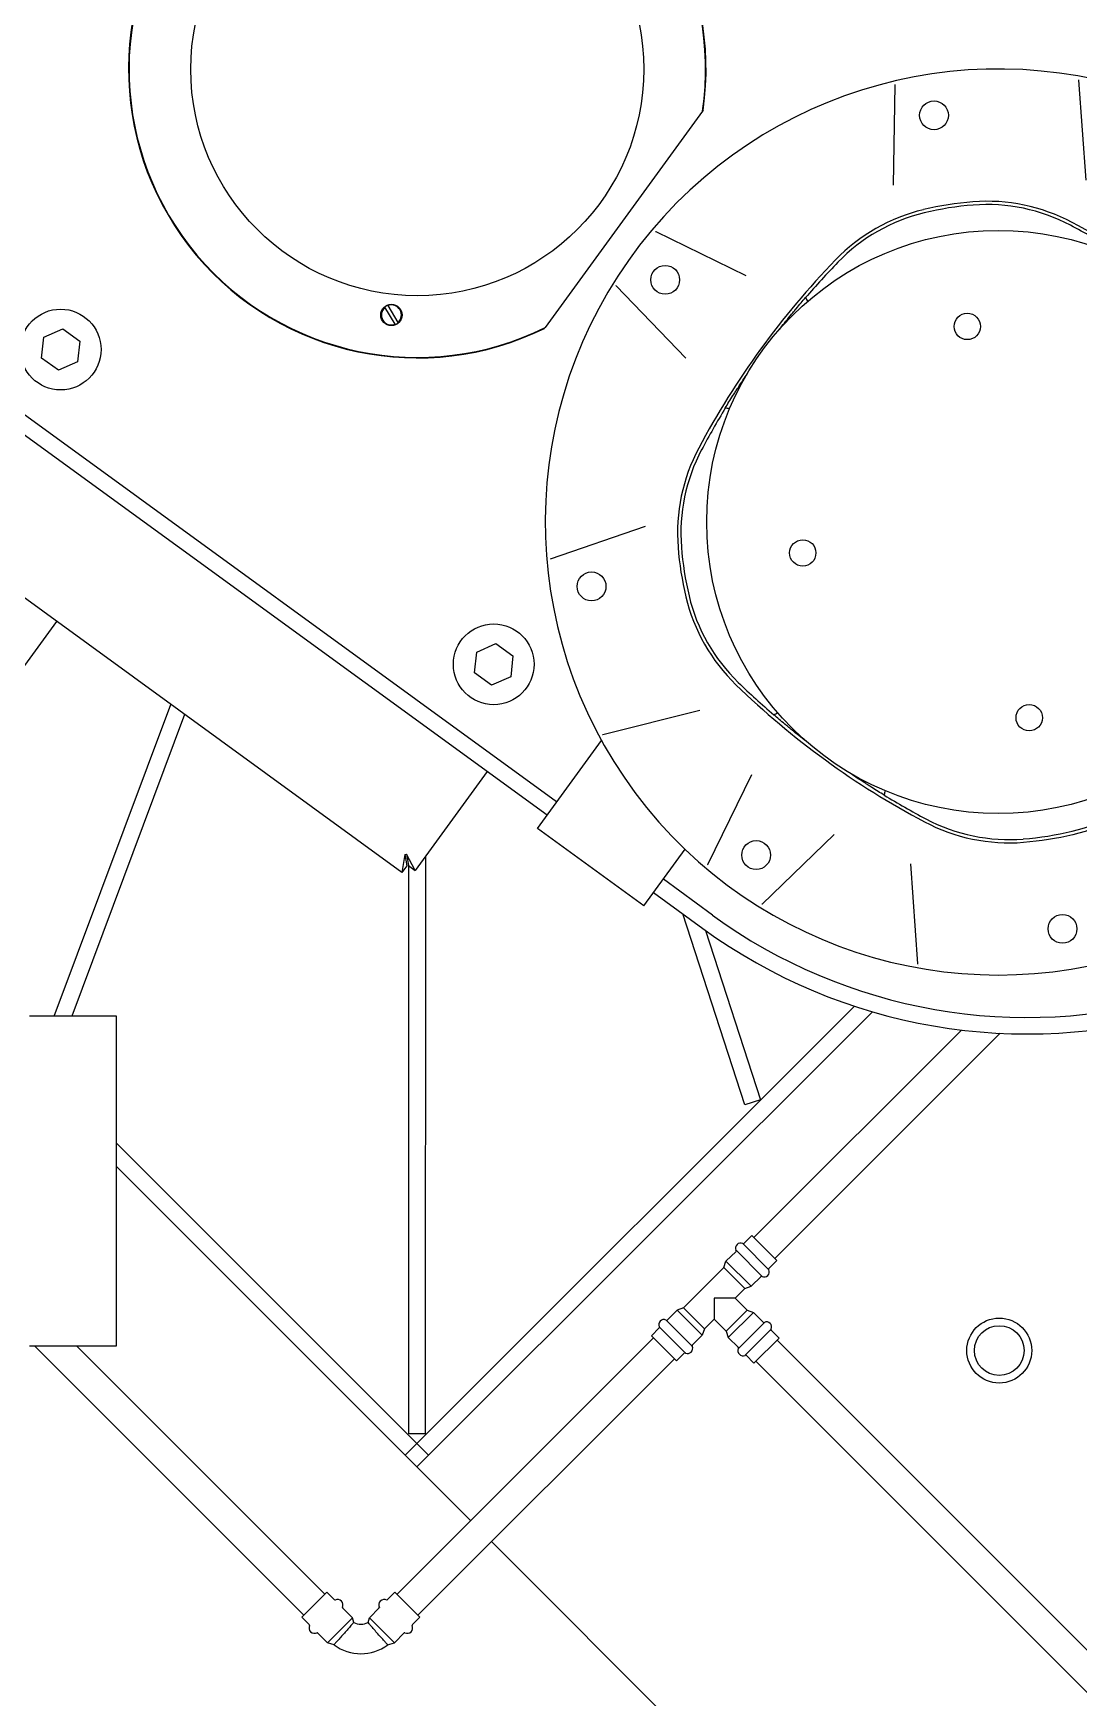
# Model space of a CAD drawing. Header units: millimetres. Extents: x 0 to 157650, y 0 to 89100.
# Drawn here: x 56309 to 56944, y 30697 to 31708 of the extents above; entities that cross this region are included whole.
import ezdxf

# ---------------------------------------------------------------- set-up
doc = ezdxf.new("R2010")
doc.units = ezdxf.units.MM
doc.header["$LTSCALE"] = 150
doc.layers.add('Visible', color=7, linetype='Continuous', lineweight=25)

msp = doc.modelspace()

# ---------------------------------------------------------------- linework, layer by layer
at = {"layer": 'Visible', "color": 9, "true_color": 0xc0c0c0}
for p, q in [((56943.5, 31679.4), (56943.5, 31679.2)), ((56943.5, 31679.2), (56947.8, 31618.5)), ((56831, 31615.5), (56832.1, 31676.4)), ((56832.1, 31676.4), (56832.1, 31676.5)), ((56715.2, 31660.5), (56619.6, 31529.1)), ((56715.5, 31661), (56715.2, 31660.5)), ((56830.8, 31598.5), (56830.8, 31598.5)), ((56686.6, 31587.4), (56686.8, 31587.4)), ((56686.8, 31587.4), (56741.5, 31560.7)), ((56532.7, 31198.2), (56048.6, 31550.2)), ((56662.8, 31554.3), (56662.7, 31554.5)), ((56705.1, 31510.5), (56662.8, 31554.3)), ((56522.4, 31541.4), (56522.3, 31541.5)), ((56528.5, 31531.1), (56522.4, 31541.4)), ((56524, 31542.6), (56524.1, 31542.4)), ((56524.1, 31542.4), (56530.2, 31532.1)), ((56315.3, 31523.2), (56326.9, 31528.3)), ((56326.9, 31528.3), (56337.1, 31520.8)), ((56528.6, 31530.9), (56528.5, 31531.1)), ((56530.2, 31532.1), (56530.3, 31532)), ((56619.6, 31529.1), (56619.3, 31528.6)), ((56313.9, 31510.5), (56315.3, 31523.2)), ((56337.1, 31520.8), (56335.8, 31508.2)), ((56626.6, 31241.1), (56254.6, 31511.6)), ((56324.2, 31503.1), (56313.9, 31510.5)), ((56335.8, 31508.2), (56324.2, 31503.1)), ((56620.8, 31233), (56248.7, 31503.5)), ((56622.9, 31388.7), (56680.5, 31408.5)), ((56696.6, 31413.9), (56696.6, 31413.9)), ((56622.8, 31388.6), (56622.9, 31388.7)), ((56323, 31350.6), (56290.6, 31306.1)), ((56578.1, 31332), (56589.7, 31337.2)), ((56589.7, 31337.2), (56600, 31329.7)), ((56576.8, 31319.4), (56578.1, 31332)), ((56600, 31329.7), (56598.7, 31317.1)), ((56587.1, 31311.9), (56576.8, 31319.4)), ((56598.7, 31317.1), (56587.1, 31311.9)), ((56321.5, 31110.9), (56392.3, 31300.2)), ((56400.7, 31294.1), (56332.2, 31110.9)), ((56713.6, 31296.5), (56654.6, 31281.8)), ((56614.9, 31225), (56653.8, 31278.4)), ((56654.6, 31281.8), (56654.4, 31281.7)), ((56584.4, 31259.5), (56540.7, 31199.4)), ((56718.3, 31203), (56745, 31257.7)), ((56679.6, 31177.9), (56614.9, 31225)), ((56795.1, 31221.3), (56751.3, 31179)), ((56534.5, 31209.2), (56532.7, 31198.2)), ((56534.5, 31209.2), (56535.5, 31209.3)), ((56534.5, 31209.2), (56535.7, 31202.2)), ((56540.7, 31199.4), (56535.5, 31209.3)), ((56535.5, 31209.3), (56536.6, 31202.4)), ((56546.9, 31207.9), (56546.8, 30857.4)), ((56679.6, 31177.9), (56704.6, 31212.3)), ((56718.2, 31202.9), (56718.3, 31203)), ((56845.9, 31142.7), (56841.7, 31203.4)), ((56535.7, 31202.2), (56532.7, 31198.2)), ((56536.6, 31202.4), (56540.7, 31199.4)), ((56536.8, 30857.4), (56536.9, 31202.2)), ((56721.2, 31172.4), (56691.4, 31194.1)), ((56685.5, 31186), (56715.4, 31164.3)), ((56740.9, 31057.1), (56703.2, 31173.1)), ((56751.3, 31179), (56751.2, 31178.9)), ((56717, 31163.1), (56750.4, 31060.2)), ((56845.9, 31142.5), (56845.9, 31142.7)), ((56846.2, 31141.6), (56846.2, 31141.6)), ((56541.8, 30851.5), (56807.5, 31117.1)), ((56548.8, 30844.5), (56818.3, 31113.7)), ((56359.5, 31110.9), (56306.5, 31110.9)), ((56359.5, 30910.9), (56359.5, 31110.9)), ((56746.2, 30976.5), (56872.4, 31102.6)), ((56759, 30963.8), (56895.9, 31100.6)), ((56750.4, 31060.2), (56740.9, 31057.1)), ((56359.5, 31033.9), (56541.8, 30851.5)), ((56359.5, 31019.8), (56534.7, 30844.5)), ((56755.5, 30957.1), (56739.6, 30973)), ((56740.3, 30973), (56745, 30977.8)), ((56760.2, 30962.6), (56745, 30977.8)), ((56728.1, 30958.4), (56729.4, 30962.2)), ((56729.4, 30962.2), (56735.5, 30968.2)), ((56744.6, 30947), (56729.4, 30962.2)), ((56751.4, 30953), (56735.5, 30968.9)), ((56755.5, 30957.8), (56760.2, 30962.6)), ((56703.6, 30933.9), (56728.1, 30958.4)), ((56703.6, 30933.9), (56728.1, 30958.4)), ((56740.8, 30945.6), (56728.1, 30958.4)), ((56744.6, 30947), (56750.7, 30953)), ((56734.9, 30939.8), (56740.8, 30945.6)), ((56734.9, 30939.8), (56740.8, 30945.6)), ((56740.8, 30945.6), (56744.6, 30947)), ((56693.7, 30926.5), (56699.7, 30932.5)), ((56703.6, 30933.9), (56699.7, 30932.5)), ((56714.9, 30917.3), (56699.7, 30932.5)), ((56716.3, 30921.2), (56703.6, 30933.9)), ((56722.2, 30939.8), (56722.2, 30927)), ((56734.9, 30939.8), (56722.2, 30939.8)), ((56734.9, 30939.8), (56722.2, 30939.8)), ((56722.2, 30939.8), (56722.2, 30927)), ((56729.5, 30919.8), (56742.2, 30932.5)), ((56730.8, 30915.9), (56746.1, 30931.1)), ((56734.9, 30939.8), (56742.2, 30932.5)), ((56742.2, 30932.5), (56734.9, 30939.8)), ((56742.2, 30932.5), (56746.1, 30931.1)), ((56746.1, 30931.1), (56752.1, 30925.1)), ((56684.2, 30917), (56688.9, 30921.7)), ((56704.8, 30906.5), (56688.9, 30922.4)), ((56708.9, 30910.6), (56693, 30926.5)), ((56716.3, 30921.2), (56714.9, 30917.3)), ((56716.3, 30921.2), (56722.2, 30927)), ((56716.3, 30921.2), (56722.2, 30927)), ((56722.2, 30927), (56729.5, 30919.8)), ((56729.5, 30919.8), (56722.2, 30927)), ((56729.5, 30919.8), (56730.8, 30915.9)), ((56736.9, 30909.2), (56752.8, 30925.1)), ((56741, 30905.1), (56756.9, 30921)), ((56756.9, 30920.3), (56761.6, 30915.5)), ((56306.5, 30910.9), (56359.5, 30910.9)), ((56309.7, 30910.9), (56473.1, 30747.4)), ((56335.1, 30910.9), (56485.8, 30760.1)), ((56529.7, 30760.1), (56685.4, 30915.7)), ((56699.4, 30901.8), (56684.2, 30917)), ((56708.9, 30911.3), (56714.9, 30917.3)), ((56730.8, 30915.9), (56736.9, 30909.9)), ((56746.4, 30900.3), (56761.6, 30915.5)), ((57242.4, 30432), (56760.4, 30914.3)), ((56542.4, 30747.4), (56698.1, 30903)), ((56699.4, 30901.8), (56704.1, 30906.5)), ((56741.7, 30905.1), (56746.4, 30900.3)), ((57229.6, 30419.3), (56747.6, 30901.6)), ((56541.8, 30851.5), (56534.7, 30844.5)), ((56546.8, 30857.4), (56536.8, 30857.4)), ((56541.8, 30851.5), (56548.8, 30844.5)), ((56541.8, 30837.4), (56534.7, 30844.5)), ((56541.8, 30837.4), (56548.8, 30844.5)), ((56548.8, 30844.5), (56541.8, 30837.4)), ((56574.4, 30804.8), (56541.8, 30837.4)), ((56574.4, 30804.8), (56541.8, 30837.4)), ((57905.9, 29472.4), (56587.1, 30792)), ((57905.9, 29472.4), (56587.1, 30792)), ((56471.9, 30746.2), (56487.1, 30761.4)), ((56487.1, 30761.4), (56491.8, 30756.6)), ((56523.7, 30756.6), (56528.4, 30761.3)), ((56543.6, 30746.1), (56528.4, 30761.3)), ((56496.6, 30751.8), (56502.6, 30745.8)), ((56512.9, 30745.8), (56518.9, 30751.8)), ((56471.9, 30746.2), (56476.6, 30741.4)), ((56487.4, 30730.6), (56502.6, 30745.8)), ((56503.5, 30743), (56502.6, 30745.8)), ((56512.1, 30743), (56512.9, 30745.8)), ((56528.1, 30730.6), (56512.9, 30745.8)), ((56538.9, 30741.4), (56543.6, 30746.1)), ((56481.4, 30736.6), (56487.4, 30730.6)), ((56491.5, 30729.4), (56487.4, 30730.6)), ((56524, 30729.4), (56528.1, 30730.6)), ((56528.1, 30730.6), (56534.1, 30736.6))]:
    msp.add_line(p, q, dxfattribs=at)
for centre, radius in [((56542, 31685.9), 137.5), ((56855.7, 31657.9), 8.75), ((56894.7, 31411), 177), ((56692.5, 31558), 8.75), ((56325.5, 31515.7), 24.5), ((56526.3, 31536.7), 6.5), ((56875.9, 31529.7), 8), ((56776, 31392.2), 8), ((56647.8, 31371.9), 8.75), ((56588.4, 31324.6), 24.5), ((56913.5, 31292.2), 8), ((56747.7, 31208.8), 8.75), ((56933.7, 31164), 8.75), ((56895.3, 30908), 19.7), ((56895.3, 30908), 15.1)]:
    msp.add_circle(centre, radius, dxfattribs=at)
for centre, radius, start, end in [((56542, 31685.9), 12796, 225.6757, 85.41892), ((56542, 31685.9), 12250, 248.67431, 61.10467), ((56542, 31685.9), 2654.3, 191.6093, 78.3907), ((56542, 31685.9), 2606, 191.0997, 78.9003), ((56542, 31685.9), 2600, 197.3421, 78.8743), ((56542, 31685.9), 175.3, 351.8153, 296.147), ((56542, 31685.9), 175, 351.6416, 296.3207), ((56894.7, 31411), 275, 70.3994, 293.4223), ((56874.9, 31493.6), 110, 103.449, 135.9113), ((56874.9, 31493.6), 108, 103.449, 135.9113), ((56894.7, 31411), 195, 94.5134, 103.449), ((56894.7, 31411), 193, 94.5134, 103.449), ((56888, 31495.7), 110, 62.051, 94.5134), ((56888, 31495.7), 108, 62.051, 94.5134), ((56703.6, 31148.1), 501.5, 58.7203, 62.051), ((56703.6, 31148.1), 503.5, 45.9113, 62.051), ((57157.6, 31219.8), 503.5, 135.9113, 152.051), ((57157.6, 31219.8), 501.5, 135.9113, 139.242), ((56526.3, 31536.7), 6.06, 130.1032, 291.1149), ((56526.3, 31536.7), 6.24, 111.3835, 129.8345), ((56526.3, 31536.7), 6.06, 310.1032, 111.1149), ((56526.3, 31536.7), 6.24, 291.3835, 309.8345), ((57157.6, 31219.8), 501.5, 148.7203, 152.051), ((56810, 31404.3), 110, 152.051, 184.5134), ((56810, 31404.3), 108, 152.051, 184.5134), ((56894.7, 31411), 195, 184.5134, 193.449), ((56894.7, 31411), 193, 184.5134, 193.449), ((56812, 31391.2), 110, 193.449, 225.9113), ((56812, 31391.2), 108, 193.449, 225.9113), ((57085.8, 31673.8), 503.5, 225.9113, 242.051), ((57085.8, 31673.8), 501.5, 225.9113, 229.242), ((56914.5, 31328.3), 108, 283.449, 315.9113), ((57085.8, 31673.8), 501.5, 238.7203, 242.051), ((56914.5, 31328.3), 110, 283.449, 315.9113), ((56901.4, 31326.2), 110, 242.051, 274.5134), ((56901.4, 31326.2), 108, 242.051, 274.5134), ((56894.7, 31411), 193, 274.5134, 283.449), ((56894.7, 31411), 195, 274.5134, 283.449), ((56912.3, 31435.2), 325, 233.9812, 286.113), ((56912.3, 31435.2), 335, 233.9812, 286.4864), ((56738.3, 30970.2), 3.1, 65.7966, 204.1657), ((56739.9, 30973.4), 0.5, 224.9812, 314.9812), ((56735.1, 30968.6), 0.5, 314.9812, 44.9812), ((56751, 30952.7), 0.5, 44.9812, 134.9812), ((56752.6, 30955.8), 3.1, 245.7966, 24.1657), ((56755.8, 30957.5), 0.5, 134.9812, 224.9812), ((56691.7, 30923.7), 3.1, 65.7966, 204.1657), ((56688.6, 30922.1), 0.5, 314.9812, 44.9812), ((56693.4, 30926.9), 0.5, 224.9812, 314.9812), ((56752.4, 30925.4), 0.5, 224.9812, 314.9812), ((56754, 30922.3), 3.1, 335.7966, 114.1657), ((56757.2, 30920.6), 0.5, 134.9812, 224.9812), ((56706.1, 30909.3), 3.1, 245.7966, 24.1657), ((56709.3, 30911), 0.5, 134.9812, 224.9812), ((56736.5, 30909.5), 0.5, 314.9812, 44.9812), ((56704.5, 30906.2), 0.5, 44.9812, 134.9812), ((56739.7, 30907.9), 3.1, 155.7966, 294.1657), ((56741.3, 30904.7), 0.5, 44.9812, 134.9812), ((56492, 30756.8), 0.25, 224.9812, 297.6348), ((56493.6, 30753.6), 3.31, 332.3275, 117.6348), ((56496.8, 30752), 0.25, 152.3275, 224.9812), ((56521.9, 30753.6), 3.31, 62.3275, 207.6348), ((56518.7, 30752), 0.25, 314.9812, 27.6348), ((56523.5, 30756.8), 0.25, 242.3275, 314.9812), ((56479.6, 30739.6), 3.31, 152.3275, 297.6348), ((56476.4, 30741.2), 0.25, 332.3275, 44.9812), ((56507.8, 30750.9), 9, 241.4369, 298.5254), ((56507.8, 30750.9), 9, 241.4369, 298.5254), ((56535.9, 30739.6), 3.31, 242.3275, 27.6348), ((56539.1, 30741.2), 0.25, 134.9812, 207.6348), ((56481.2, 30736.4), 0.25, 44.9812, 117.6348), ((56507.8, 30750.9), 27, 232.8576, 307.1047), ((56507.8, 30750.9), 27, 232.8576, 307.1047), ((56534.3, 30736.4), 0.25, 62.3275, 134.9812)]:
    msp.add_arc(centre, radius, start, end, dxfattribs=at)
for points, knots in [([(56772, 31540.5), (56773, 31541.7), (56774, 31542.9), (56775.9, 31545.1), (56776.8, 31546.2), (56777.7, 31547.3)], [0, 0, 0, 0, 0.4557417, 0.4557417, 0.9112609, 0.9112609, 0.9112609, 0.9112609]), ([(56761.9, 31527.9), (56762.9, 31529.2), (56763.9, 31530.5), (56766.1, 31533.3), (56767.3, 31534.7), (56768.4, 31536.2)], [0.072506, 0.072506, 0.072506, 0.072506, 0.566865, 0.566865, 1.131536, 1.131536, 1.131536, 1.131536]), ([(56768.4, 31536.2), (56768.9, 31536.8), (56769.5, 31537.4), (56770.5, 31538.7), (56771, 31539.3), (56771.5, 31540)], [0, 0, 0, 0, 0.2466257, 0.2466257, 0.4932596, 0.4932596, 0.4932596, 0.4932596]), ([(56771.5, 31540), (56771.5, 31540), (56771.6, 31540), (56771.6, 31540), (56771.6, 31540.1), (56771.7, 31540.2), (56771.7, 31540.2), (56771.7, 31540.2), (56771.8, 31540.2), (56771.8, 31540.2), (56771.8, 31540.2), (56771.8, 31540.2), (56771.8, 31540.3), (56771.8, 31540.3), (56771.8, 31540.3), (56771.8, 31540.3), (56771.8, 31540.3), (56771.9, 31540.4), (56771.9, 31540.4), (56771.9, 31540.4), (56772, 31540.5), (56772, 31540.5)], [0, 0, 0, 0, 0.00250568, 0.00250568, 0.02217006, 0.02217006, 0.03112998, 0.03112998, 0.03451917, 0.03451917, 0.03683724, 0.03683724, 0.03912073, 0.03912073, 0.04139084, 0.04139084, 0.04727196, 0.04727196, 0.05915619, 0.05915619, 0.07367451, 0.07367451, 0.07367451, 0.07367451]), ([(56736.7, 31492.5), (56737.7, 31494), (56738.7, 31495.6), (56740.6, 31498.5), (56741.6, 31499.9), (56742.5, 31501.2)], [0, 0, 0, 0, 0.56481, 0.56481, 1.059266, 1.059266, 1.059266, 1.059266]), ([(56729, 31480.2), (56729.7, 31481.4), (56730.4, 31482.6), (56732, 31485.1), (56732.8, 31486.4), (56733.6, 31487.7)], [0.000001, 0.000001, 0.000001, 0.000001, 0.4541304, 0.4541304, 0.9079, 0.9079, 0.9079, 0.9079]), ([(56733.6, 31487.7), (56733.7, 31487.8), (56733.7, 31487.8), (56733.7, 31487.9), (56733.8, 31487.9), (56733.8, 31488), (56733.8, 31488), (56733.8, 31488), (56733.8, 31488), (56733.8, 31488), (56733.8, 31488), (56733.8, 31488), (56733.8, 31488), (56733.8, 31488.1), (56733.8, 31488.1), (56733.9, 31488.1), (56733.9, 31488.1), (56733.9, 31488.2), (56733.9, 31488.2), (56734, 31488.3), (56734, 31488.3), (56734, 31488.3)], [0, 0, 0, 0, 0.01763739, 0.01763739, 0.02768199, 0.02768199, 0.03265715, 0.03265715, 0.03458541, 0.03458541, 0.03652613, 0.03652613, 0.03850026, 0.03850026, 0.0413939, 0.0413939, 0.04908582, 0.04908582, 0.06598624, 0.06598624, 0.07305226, 0.07305226, 0.07305226, 0.07305226]), ([(56734, 31488.3), (56734.5, 31489), (56734.9, 31489.7), (56735.8, 31491.1), (56736.2, 31491.8), (56736.7, 31492.5)], [0, 0, 0, 0, 0.2467374, 0.2467374, 0.4934917, 0.4934917, 0.4934917, 0.4934917]), ([(56765.2, 31288.3), (56764, 31289.2), (56762.8, 31290.2), (56760.5, 31292.1), (56759.4, 31293.1), (56758.4, 31294)], [0, 0, 0, 0, 0.4557417, 0.4557417, 0.9112609, 0.9112609, 0.9112609, 0.9112609]), ([(56765.7, 31287.8), (56765.7, 31287.8), (56765.7, 31287.8), (56765.6, 31287.9), (56765.6, 31287.9), (56765.5, 31288), (56765.5, 31288), (56765.5, 31288), (56765.5, 31288), (56765.4, 31288), (56765.4, 31288), (56765.4, 31288), (56765.4, 31288), (56765.4, 31288), (56765.4, 31288), (56765.4, 31288.1), (56765.4, 31288.1), (56765.4, 31288.1), (56765.3, 31288.1), (56765.3, 31288.2), (56765.2, 31288.2), (56765.2, 31288.3)], [0, 0, 0, 0, 0.01256424, 0.01256424, 0.02578501, 0.02578501, 0.03219305, 0.03219305, 0.03451921, 0.03451921, 0.03683727, 0.03683727, 0.03892555, 0.03892555, 0.04115354, 0.04115354, 0.04412618, 0.04412618, 0.0525051, 0.0525051, 0.0736745, 0.0736745, 0.0736745, 0.0736745]), ([(56769.5, 31284.7), (56768.9, 31285.2), (56768.2, 31285.7), (56767, 31286.7), (56766.3, 31287.3), (56765.7, 31287.8)], [0, 0, 0, 0, 0.2466257, 0.2466257, 0.4932596, 0.4932596, 0.4932596, 0.4932596]), ([(56777.7, 31278.1), (56776.5, 31279.1), (56775.2, 31280.1), (56772.4, 31282.3), (56770.9, 31283.5), (56769.5, 31284.7)], [0.072506, 0.072506, 0.072506, 0.072506, 0.566865, 0.566865, 1.131536, 1.131536, 1.131536, 1.131536]), ([(56813.2, 31252.9), (56811.6, 31253.9), (56810.1, 31254.9), (56807.1, 31256.9), (56805.8, 31257.8), (56804.4, 31258.7)], [0, 0, 0, 0, 0.56481, 0.56481, 1.059266, 1.059266, 1.059266, 1.059266]), ([(56817.3, 31250.3), (56816.6, 31250.7), (56815.9, 31251.1), (56814.6, 31252), (56813.9, 31252.5), (56813.2, 31252.9)], [0, 0, 0, 0, 0.2467374, 0.2467374, 0.4934917, 0.4934917, 0.4934917, 0.4934917]), ([(56817.9, 31249.9), (56817.9, 31249.9), (56817.8, 31249.9), (56817.8, 31250), (56817.7, 31250), (56817.7, 31250), (56817.7, 31250), (56817.7, 31250), (56817.7, 31250.1), (56817.6, 31250.1), (56817.6, 31250.1), (56817.6, 31250.1), (56817.6, 31250.1), (56817.6, 31250.1), (56817.6, 31250.1), (56817.6, 31250.1), (56817.6, 31250.1), (56817.5, 31250.1), (56817.5, 31250.1), (56817.4, 31250.2), (56817.4, 31250.2), (56817.3, 31250.3)], [0, 0, 0, 0, 0.0176374, 0.0176374, 0.02768203, 0.02768203, 0.0326572, 0.0326572, 0.03458546, 0.03458546, 0.03652619, 0.03652619, 0.03829219, 0.03829219, 0.0410296, 0.0410296, 0.04408315, 0.04408315, 0.05323251, 0.05323251, 0.07305236, 0.07305236, 0.07305236, 0.07305236]), ([(56825.4, 31245.2), (56824.3, 31245.9), (56823, 31246.7), (56820.5, 31248.2), (56819.2, 31249.1), (56817.9, 31249.9)], [0.000001, 0.000001, 0.000001, 0.000001, 0.4541304, 0.4541304, 0.9079, 0.9079, 0.9079, 0.9079]), ([(56503.5, 30743), (56503.5, 30743), (56503.4, 30743), (56503.3, 30742.8), (56503.1, 30742.6), (56502.4, 30741.8), (56501.9, 30741.2), (56500.7, 30739.8), (56500.1, 30739), (56498.7, 30737.4), (56497.9, 30736.6), (56496.4, 30734.9), (56495.7, 30734.1), (56494.3, 30732.6), (56493.7, 30731.9), (56492.6, 30730.7), (56492.2, 30730.2), (56491.6, 30729.6), (56491.5, 30729.4), (56491.5, 30729.4)], [-2.846418, -2.846418, -2.846418, -2.846418, -2.698608, -2.698608, -2.407698, -2.407698, -2.048021, -2.048021, -1.707581, -1.707581, -1.372474, -1.372474, -1.035542, -1.035542, -0.694471, -0.694471, -0.349205, -0.349205, 0, 0, 0, 0]), ([(56524, 30729.4), (56524, 30729.4), (56523.9, 30729.5), (56523.5, 30730), (56523.2, 30730.3), (56522.3, 30731.3), (56521.7, 30732), (56520.3, 30733.5), (56519.5, 30734.4), (56517.9, 30736.2), (56517.1, 30737.1), (56515.6, 30738.8), (56514.9, 30739.7), (56513.7, 30741), (56513.2, 30741.6), (56512.5, 30742.5), (56512.3, 30742.8), (56512.1, 30743), (56512.1, 30743), (56512.1, 30743), (56512.1, 30743), (56512.1, 30743)], [-5.692854, -5.692854, -5.692854, -5.692854, -5.394073, -5.394073, -5.101679, -5.101679, -4.743486, -4.743486, -4.38361, -4.38361, -4.02207, -4.02207, -3.659042, -3.659042, -3.324761, -3.324761, -3.003287, -3.003287, -2.849941, -2.849941, -2.846418, -2.846418, -2.846418, -2.846418])]:
    msp.add_open_spline(points, degree=3, knots=knots, dxfattribs=at)
for points in [[(56777.7, 31547.3), (56778.1, 31546.5), (56778.6, 31545.7), (56779, 31544.9)], [(56731.6, 31479.7), (56730.7, 31479.9), (56729.9, 31480.1), (56729, 31480.2)], [(56758.4, 31294), (56759.2, 31294.4), (56760, 31294.8), (56760.8, 31295.3)], [(56826, 31247.9), (56825.8, 31247), (56825.6, 31246.1), (56825.4, 31245.2)]]:
    msp.add_open_spline(points, degree=3, dxfattribs=at)

doc.saveas('drawing.dxf')
